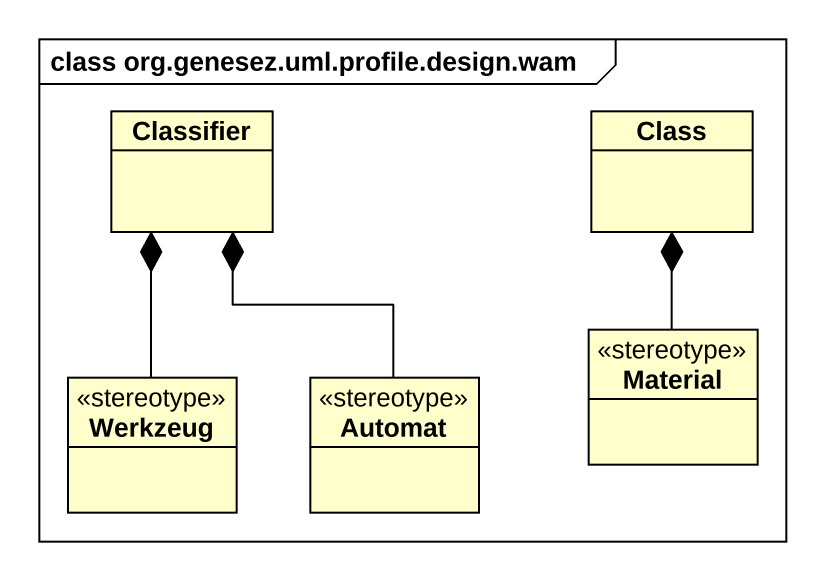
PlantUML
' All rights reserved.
@startuml
mainframe class org.genesez.uml.profile.design.wam
hide circle
hide empty members
class Classifier
class "Class" as Class_
class Werkzeug <<stereotype>>
class Automat <<stereotype>>
class Material <<stereotype>>
Werkzeug -up-* Classifier
Automat -up-* Classifier
Material -up-* Class_
@enduml
